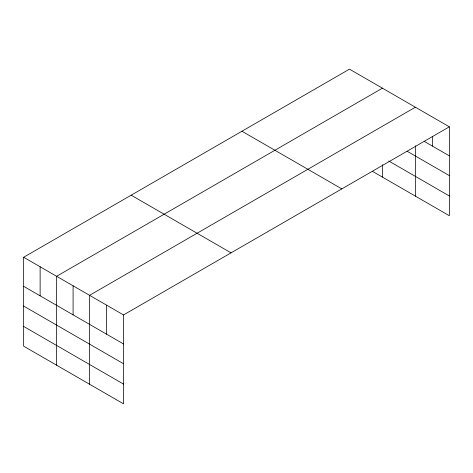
<?xml version="1.0" encoding="UTF-8"?>
<svg xmlns="http://www.w3.org/2000/svg" width="473" height="473" viewBox="0 0 473 473"><rect width="100%" height="100%" fill="white"/><g stroke="black" fill="none" stroke-linecap="round" stroke-linejoin="round"><path stroke-width="0.71" d="M415.389 145.773L415.389 196.129M372.286 171.244L449.35 215.735L449.35 126.823L349.47 69.153L23.65 257.265L23.65 346.177L123.53 403.847L123.53 314.929L23.65 257.265M382.426 88.185L56.612 276.291L56.612 365.209M415.389 107.211L89.574 295.323L89.574 384.242M123.53 314.929L449.35 126.823M424.192 141.338L449.35 155.865M407.152 151.259L449.35 175.619M388.765 161.003L449.35 195.982M241.945 131.228L341.831 188.898M131.169 195.189L231.055 252.854M23.65 286.307L123.53 343.972M23.65 306.066L123.53 363.731M23.65 326.423L123.53 384.088M432.369 136.62L432.369 146.062M382.426 164.657L382.426 177.103M106.555 305.126L106.555 334.169M73.09 285.81L73.09 314.852M40.128 266.778L40.128 295.82"/></g></svg>
